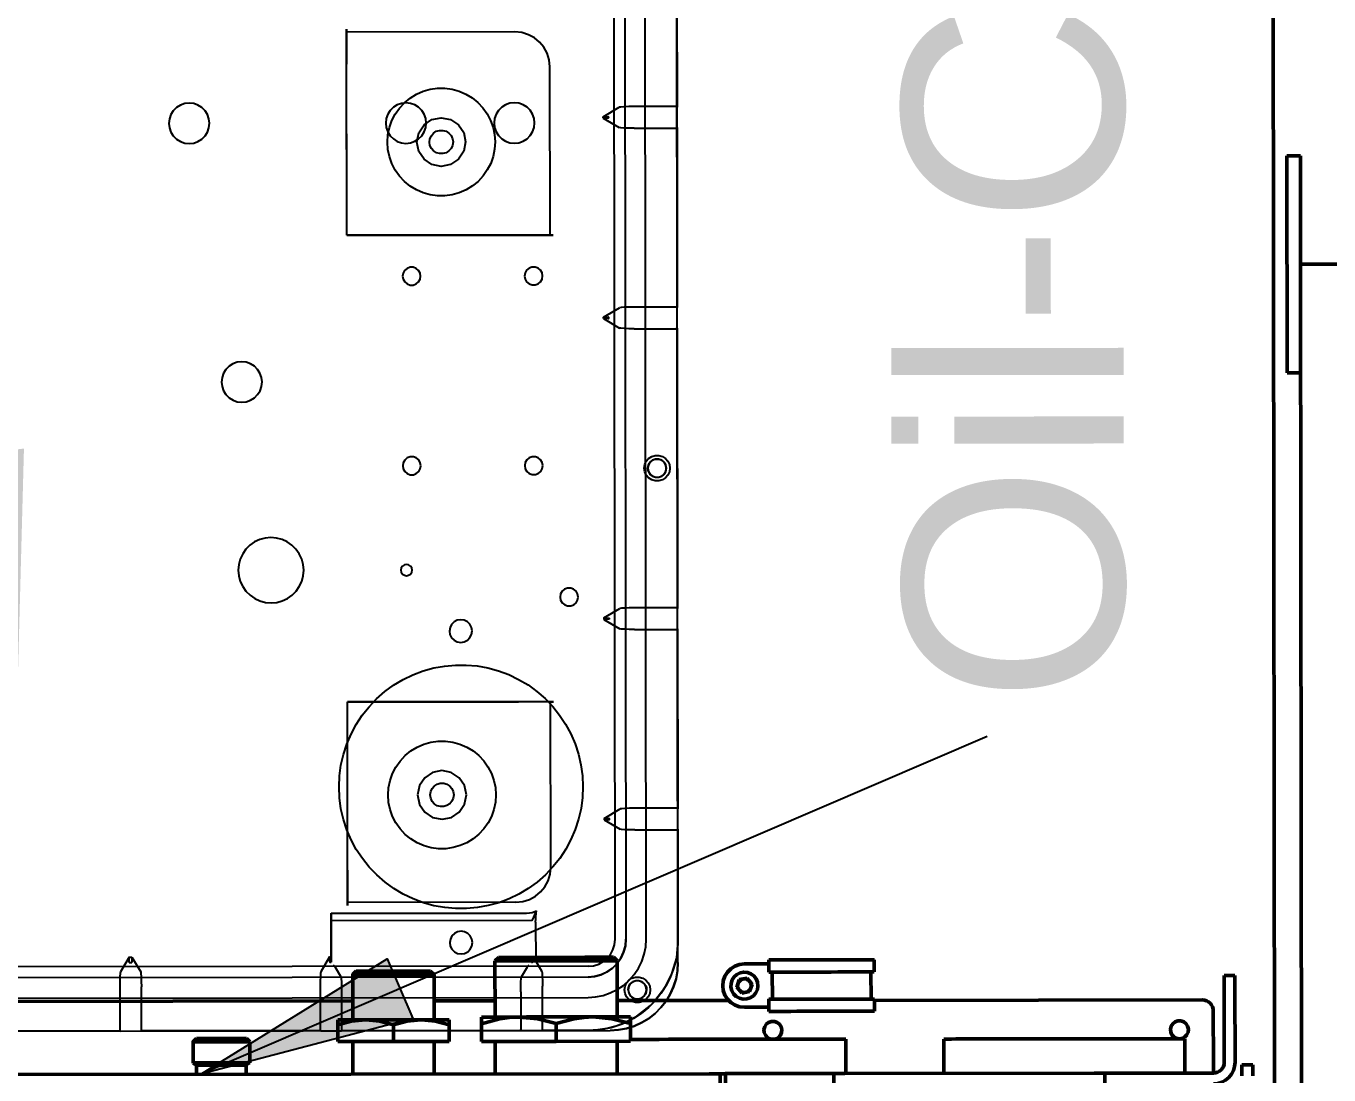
# Model space of a CAD drawing. Header units: feet. Extents: x -99009 to 3252343, y -11094690 to 9035152.
# Drawn here: x 2421566.5 to 2422047.3, y -1922761.7 to -1922374.6 of the extents above; entities that cross this region are included whole.
import ezdxf

# ---------------------------------------------------------------- set-up
doc = ezdxf.new("R2010")
doc.units = ezdxf.units.FT
doc.layers.add('1', color=1, linetype='Continuous')
doc.styles.add('Arial$001H0', font='arial.ttf')

# ---------------------------------------------------------------- blocks, each defined once
blk = doc.blocks.new('GG')
h = blk.add_hatch(color=7)
h.paths.add_polyline_path([(641.15, 321.987), (643.277, 318.547), (642.174, 318.074)])
h.paths.add_polyline_path([(648.658, 325.349), (652.555, 326.428), (652.701, 325.237)])
at = {"color": 7, "linetype": 'Continuous', "lineweight": 25}
for p, q in [((641.95, 337.682), (641.95, 314.433)), ((641.95, 337.682), (641.95, 314.433)), ((641.95, 337.282), (641.95, 314.832)), ((642.56, 337.272), (642.56, 314.842)), ((642.56, 337.272), (642.56, 314.842)), ((642.935, 314.842), (642.935, 337.272)), ((642.935, 314.842), (642.935, 337.272)), ((643.135, 314.84), (643.135, 337.274)), ((641.95, 323.47), (641.95, 328.644)), ((641.95, 323.47), (641.95, 323.095)), ((642.767, 323.482), (641.967, 323.482)), ((643.312, 323.308), (643.04, 323.469)), ((643.213, 323.294), (643.213, 323.27)), ((643.225, 323.307), (643.312, 323.308)), ((643.312, 323.308), (643.312, 323.257)), ((641.95, 319.77), (641.95, 323.095)), ((641.967, 323.082), (642.767, 323.082)), ((643.312, 323.257), (643.04, 323.095)), ((643.312, 323.257), (643.225, 323.258)), ((658.7, 322.556), (658.7, 322.556)), ((647.368, 307.475), (641.15, 321.987)), ((658.7, 321.808), (658.7, 321.808)), ((653.925, 321.591), (653.925, 321.591)), ((650.45, 321.285), (650.45, 321.285)), ((653.925, 320.844), (653.925, 320.844)), ((650.45, 320.079), (650.45, 320.079)), ((641.95, 319.77), (641.95, 319.394)), ((642.767, 319.782), (641.967, 319.782)), ((643.312, 319.608), (643.04, 319.769)), ((642.939, 319.395), (643.128, 319.508)), ((643.129, 319.508), (643.159, 319.539)), ((643.213, 319.594), (643.213, 319.582)), ((643.312, 319.582), (643.213, 319.582)), ((643.213, 319.582), (643.986, 319.582)), ((643.225, 319.607), (643.312, 319.608)), ((643.312, 319.608), (643.312, 319.582)), ((644.118, 319.582), (643.312, 319.582)), ((643.986, 319.582), (644.118, 319.582)), ((643.986, 319.582), (643.986, 315.882)), ((644.118, 319.582), (644.118, 315.973)), ((641.95, 316.07), (641.95, 319.395)), ((641.967, 319.382), (642.666, 319.382)), ((644.264, 319.276), (644.318, 319.276)), ((644.318, 319.276), (648.018, 319.276)), ((644.318, 316.173), (644.318, 319.276)), ((644.913, 319.276), (648.018, 319.276)), ((646.45, 319.432), (646.45, 319.432)), ((648.018, 319.276), (648.018, 319.276)), ((648.018, 319.276), (648.018, 316.119)), ((656.631, 319.276), (656.631, 319.276)), ((656.631, 319.276), (660.381, 319.276)), ((656.631, 315.526), (656.631, 319.276)), ((656.631, 319.276), (659.79, 319.276)), ((656.631, 319.276), (656.631, 316.118)), ((660.381, 319.276), (660.437, 319.276)), ((660.381, 316.173), (660.381, 319.276)), ((658.7, 318.556), (658.7, 318.556)), ((650.45, 318.286), (650.45, 318.286)), ((652.375, 318.249), (652.375, 318.249)), ((655.875, 318.249), (655.875, 318.249)), ((650.45, 318.079), (650.45, 318.079)), ((652.375, 317.916), (652.375, 317.916)), ((655.875, 317.916), (655.875, 317.916)), ((658.7, 317.809), (658.7, 317.809)), ((643.575, 317.392), (643.575, 317.392)), ((649.325, 317.392), (649.325, 317.392)), ((643.575, 316.973), (643.575, 316.973)), ((649.325, 316.973), (649.325, 316.973)), ((658.7, 316.556), (658.7, 316.556)), ((642.666, 316.082), (641.967, 316.082)), ((641.95, 316.07), (641.95, 315.694)), ((642.939, 316.069), (643.128, 315.957)), ((643.129, 315.957), (643.159, 315.926)), ((643.213, 315.882), (643.213, 315.87)), ((643.23, 315.858), (643.225, 315.861)), ((643.23, 315.858), (643.225, 315.858)), ((643.229, 315.807), (643.23, 315.858)), ((644.002, 315.861), (644.157, 315.789)), ((652.375, 315.999), (652.375, 315.999)), ((655.875, 315.999), (655.875, 315.999)), ((641.95, 314.832), (641.95, 315.695)), ((641.967, 315.682), (642.767, 315.682)), ((643.229, 315.807), (643.04, 315.696)), ((643.952, 315.807), (643.229, 315.807)), ((652.375, 315.666), (652.375, 315.666)), ((655.875, 315.666), (655.875, 315.666)), ((658.7, 315.809), (658.7, 315.809)), ((644.966, 315.526), (648.018, 315.526)), ((648.018, 315.526), (648.018, 315.472)), ((656.631, 315.471), (656.631, 315.526)), ((656.631, 315.526), (659.734, 315.526)), ((649.95, 315.348), (649.95, 315.348)), ((646.45, 314.932), (646.45, 314.932)), ((649.95, 315.016), (649.95, 315.016)), ((641.95, 314.832), (641.95, 314.832)), ((642.56, 314.842), (642.56, 314.842)), ((642.935, 314.842), (642.935, 314.842)), ((641.95, 314.432), (641.95, 314.432)), ((645.837, 314.542), (645.663, 314.248)), ((645.862, 314.542), (645.837, 314.542)), ((645.838, 314.454), (645.838, 314.542)), ((645.862, 314.542), (645.861, 314.455)), ((645.862, 314.542), (646.037, 314.248)), ((649.537, 314.542), (649.363, 314.248)), ((649.562, 314.542), (649.537, 314.542)), ((649.538, 314.454), (649.538, 314.542)), ((649.562, 314.542), (649.561, 314.455)), ((649.562, 314.542), (649.737, 314.248)), ((655.087, 314.542), (654.913, 314.248)), ((655.087, 314.542), (655.112, 314.542)), ((655.088, 314.454), (655.088, 314.542)), ((655.112, 314.542), (655.111, 314.455)), ((655.112, 314.542), (655.287, 314.248)), ((658.787, 314.542), (658.613, 314.248)), ((658.787, 314.542), (658.812, 314.542)), ((658.788, 314.454), (658.788, 314.542)), ((658.812, 314.542), (658.811, 314.455)), ((658.812, 314.542), (658.987, 314.248)), ((642.7, 314.17), (642.7, 314.17)), ((643.633, 314.342), (661.017, 314.342)), ((642.7, 314.102), (642.7, 314.102)), ((642.86, 313.988), (642.864, 313.975)), ((643.635, 314.142), (643.635, 314.142)), ((661.015, 314.142), (643.635, 314.142)), ((661.015, 314.142), (643.635, 314.142)), ((645.65, 313.975), (645.65, 313.199)), ((646.05, 313.199), (646.05, 313.975)), ((649.35, 313.975), (649.35, 313.199)), ((649.75, 313.199), (649.75, 313.975)), ((654.9, 313.975), (654.9, 313.199)), ((655.3, 313.199), (655.3, 313.975)), ((658.6, 313.975), (658.6, 313.199)), ((659, 313.199), (659, 313.975)), ((642.411, 313.688), (642.467, 313.632)), ((642.7, 313.762), (642.7, 313.762)), ((642.7, 313.695), (642.7, 313.695)), ((643.635, 313.767), (643.635, 313.767)), ((643.635, 313.767), (661.015, 313.767)), ((643.635, 313.767), (661.015, 313.767)), ((652.325, 313.795), (652.325, 313.795)), ((652.325, 313.727), (652.325, 313.727)), ((652.325, 313.387), (652.325, 313.387)), ((652.325, 313.32), (652.325, 313.32)), ((643.2, 313.182), (643.2, 313.182)), ((643.2, 313.182), (662.7, 313.182)), ((643.2, 313.182), (662.7, 313.182)), ((643.6, 313.182), (643.6, 313.182)), ((643.6, 313.182), (661.05, 313.182)), ((645.662, 313.182), (643.6, 313.182)), ((645.662, 313.182), (646.038, 313.182)), ((649.362, 313.182), (646.038, 313.182)), ((649.362, 313.182), (649.738, 313.182)), ((654.912, 313.182), (649.738, 313.182)), ((654.912, 313.182), (655.288, 313.182)), ((658.612, 313.182), (655.288, 313.182)), ((658.612, 313.182), (658.988, 313.182)), ((647.368, 307.475), (647.368, 307.475))]:
    blk.add_line(p, q, dxfattribs=at)
at = {"color": 7, "linetype": 'Continuous', "lineweight": 50}
for p, q in [((641.15, 312.607), (641.15, 332.982)), ((642.5, 319.182), (642.5, 326.083)), ((641.358, 322.131), (641.32, 322.065)), ((641.75, 322.131), (641.358, 322.131)), ((641.812, 322.069), (641.75, 322.131)), ((641.32, 322.065), (641.15, 322.065)), ((641.15, 321.15), (641.32, 321.15)), ((641.32, 321.15), (641.358, 321.083)), ((641.75, 321.083), (641.812, 321.145)), ((641.358, 321.083), (641.75, 321.083)), ((641.75, 319.457), (642.058, 319.457)), ((641.75, 318.432), (641.75, 319.457)), ((641.75, 319.182), (641.15, 319.182)), ((642.987, 319.182), (642.15, 319.182)), ((643.05, 319.12), (642.987, 319.182)), ((642.058, 318.432), (641.75, 318.432)), ((641.75, 317.407), (641.75, 318.432)), ((641.15, 317.682), (641.75, 317.682)), ((642.15, 317.682), (642.987, 317.682)), ((642.5, 316.558), (642.5, 317.682)), ((642.987, 317.682), (643.05, 317.745)), ((641.75, 317.407), (642.058, 317.407)), ((641.75, 316.807), (642.077, 316.807)), ((641.75, 315.433), (641.75, 316.807)), ((641.75, 316.558), (641.15, 316.558)), ((643.237, 316.558), (642.2, 316.558)), ((643.3, 316.495), (643.237, 316.558)), ((641.75, 314.057), (641.75, 315.433)), ((642.077, 315.433), (641.75, 315.433)), ((641.15, 314.307), (641.75, 314.307)), ((642.2, 314.307), (643.237, 314.307)), ((642.5, 312.248), (642.5, 314.307)), ((643.237, 314.307), (643.3, 314.37)), ((641.75, 314.057), (642.077, 314.057)), ((641.15, 312.407), (640.95, 312.407)), ((641.15, 310.307), (641.15, 312.307)), ((642.638, 312.007), (642.749, 312.1)), ((642.638, 312.007), (642.664, 311.864)), ((642.749, 312.1), (642.885, 312.051)), ((642.911, 311.908), (642.885, 312.051)), ((642.374, 311.505), (642.374, 311.957)), ((642.8, 311.815), (642.664, 311.864)), ((642.8, 311.815), (642.911, 311.908)), ((643.174, 311.957), (643.174, 311.505)), ((642.524, 311.505), (642.299, 311.505)), ((642.524, 311.442), (643.024, 311.442)), ((643.249, 311.505), (643.024, 311.505)), ((641.15, 305.507), (641.15, 310.107)), ((641.15, 310.085), (641.785, 310.085)), ((642.524, 309.622), (643.024, 309.622)), ((642.299, 309.56), (642.524, 309.56)), ((642.5, 303.507), (642.5, 309.56)), ((643.024, 309.56), (643.249, 309.56)), ((641.785, 308.28), (641.15, 308.28)), ((640.95, 305.307), (641.15, 305.307)), ((641.15, 303.307), (641.15, 305.107)), ((641.15, 303.835), (641.785, 303.835)), ((641.35, 303.307), (642.3, 303.307)), ((642.75, 303.108), (641.35, 303.108)), ((642.95, 303.108), (642.95, 302.907)), ((642.75, 302.907), (641.35, 302.907)), ((641.3, 302.782), (641.3, 302.582)), ((681.95, 302.182), (640.95, 302.182)), ((658.075, 301.932), (654.075, 301.932)), ((654.075, 301.932), (654.075, 301.682)), ((658.075, 301.932), (658.075, 301.682)), ((656.075, 301.682), (630.675, 301.682)), ((656.075, 274.432), (656.075, 301.682)), ((658.075, 301.682), (656.075, 301.682))]:
    blk.add_line(p, q, dxfattribs=at)
at = {"color": 7, "linetype": 'Continuous', "lineweight": 25}
for points in [[(641.95, 323.47), (641.95, 323.473), (641.952, 323.476), (641.955, 323.479), (641.96, 323.481), (641.967, 323.482)], [(643.04, 323.469), (643.009, 323.475), (642.954, 323.479), (642.866, 323.481), (642.767, 323.482)], [(643.225, 323.307), (643.221, 323.306), (643.217, 323.304), (643.215, 323.302), (643.214, 323.3), (643.213, 323.297), (643.213, 323.294)], [(641.95, 323.094), (641.95, 323.092), (641.952, 323.089), (641.955, 323.086), (641.96, 323.083), (641.967, 323.082)], [(643.04, 323.095), (643.013, 323.09), (642.954, 323.086), (642.868, 323.083), (642.767, 323.082)], [(643.213, 323.27), (643.213, 323.268), (643.214, 323.265), (643.215, 323.263), (643.217, 323.26), (643.221, 323.258), (643.225, 323.258)], [(658.7, 322.556), (658.617, 322.547), (658.538, 322.519), (658.467, 322.475), (658.408, 322.415), (658.363, 322.344), (658.335, 322.265), (658.326, 322.182), (658.335, 322.099), (658.363, 322.02), (658.408, 321.949), (658.467, 321.89), (658.538, 321.846), (658.617, 321.818), (658.7, 321.809)], [(658.7, 322.556), (658.617, 322.547), (658.538, 322.519), (658.467, 322.475), (658.408, 322.415), (658.363, 322.344), (658.335, 322.265), (658.326, 322.182), (658.335, 322.099), (658.363, 322.02), (658.408, 321.949), (658.467, 321.89), (658.538, 321.846), (658.617, 321.818), (658.7, 321.809)], [(658.7, 321.809), (658.783, 321.818), (658.862, 321.846), (658.933, 321.89), (658.992, 321.949), (659.036, 322.02), (659.064, 322.099), (659.073, 322.182), (659.064, 322.265), (659.036, 322.344), (658.992, 322.415), (658.933, 322.475), (658.862, 322.519), (658.783, 322.547), (658.7, 322.556)], [(658.7, 321.809), (658.783, 321.818), (658.862, 321.846), (658.933, 321.89), (658.992, 321.949), (659.036, 322.02), (659.064, 322.099), (659.073, 322.182), (659.064, 322.265), (659.036, 322.344), (658.992, 322.415), (658.933, 322.475), (658.862, 322.519), (658.783, 322.547), (658.7, 322.556)], [(653.925, 321.591), (653.842, 321.582), (653.762, 321.554), (653.692, 321.51), (653.633, 321.45), (653.588, 321.379), (653.56, 321.3), (653.551, 321.217), (653.56, 321.134), (653.588, 321.055), (653.633, 320.984), (653.692, 320.925), (653.762, 320.881), (653.842, 320.853), (653.925, 320.844)], [(653.925, 321.591), (653.842, 321.582), (653.762, 321.554), (653.692, 321.51), (653.633, 321.45), (653.588, 321.379), (653.56, 321.3), (653.551, 321.217), (653.56, 321.134), (653.588, 321.055), (653.633, 320.984), (653.692, 320.925), (653.762, 320.881), (653.842, 320.853), (653.925, 320.844)], [(653.925, 320.844), (654.008, 320.853), (654.087, 320.881), (654.158, 320.925), (654.217, 320.984), (654.262, 321.055), (654.289, 321.134), (654.299, 321.217), (654.289, 321.3), (654.262, 321.379), (654.217, 321.45), (654.158, 321.51), (654.087, 321.554), (654.008, 321.582), (653.925, 321.591)], [(653.925, 320.844), (654.008, 320.853), (654.087, 320.881), (654.158, 320.925), (654.217, 320.984), (654.262, 321.055), (654.289, 321.134), (654.299, 321.217), (654.289, 321.3), (654.262, 321.379), (654.217, 321.45), (654.158, 321.51), (654.087, 321.554), (654.008, 321.582), (653.925, 321.591)], [(650.45, 321.285), (650.345, 321.276), (650.243, 321.249), (650.148, 321.204), (650.062, 321.144), (649.988, 321.07), (649.928, 320.984), (649.883, 320.888), (649.856, 320.787), (649.847, 320.682), (649.856, 320.578), (649.883, 320.476), (649.928, 320.381), (649.988, 320.295), (650.062, 320.221), (650.148, 320.16), (650.243, 320.116), (650.345, 320.089), (650.45, 320.079)], [(650.45, 321.285), (650.345, 321.276), (650.243, 321.249), (650.148, 321.204), (650.062, 321.144), (649.988, 321.07), (649.928, 320.984), (649.883, 320.888), (649.856, 320.787), (649.847, 320.682), (649.856, 320.578), (649.883, 320.476), (649.928, 320.381), (649.988, 320.295), (650.062, 320.221), (650.148, 320.16), (650.243, 320.116), (650.345, 320.089), (650.45, 320.079)], [(650.45, 320.079), (650.555, 320.089), (650.656, 320.116), (650.751, 320.16), (650.838, 320.221), (650.912, 320.295), (650.972, 320.381), (651.016, 320.476), (651.044, 320.578), (651.053, 320.682), (651.044, 320.787), (651.016, 320.889), (650.972, 320.984), (650.912, 321.07), (650.838, 321.144), (650.751, 321.204), (650.656, 321.249), (650.555, 321.276), (650.45, 321.285)], [(650.45, 320.079), (650.555, 320.089), (650.656, 320.116), (650.751, 320.16), (650.838, 320.221), (650.912, 320.295), (650.972, 320.381), (651.016, 320.476), (651.044, 320.578), (651.053, 320.682), (651.044, 320.787), (651.016, 320.889), (650.972, 320.984), (650.912, 321.07), (650.838, 321.144), (650.751, 321.204), (650.656, 321.249), (650.555, 321.276), (650.45, 321.285)], [(641.95, 319.77), (641.95, 319.773), (641.952, 319.776), (641.955, 319.779), (641.96, 319.781), (641.967, 319.782)], [(643.04, 319.769), (643.009, 319.775), (642.954, 319.779), (642.866, 319.781), (642.767, 319.782)], [(643.225, 319.607), (643.221, 319.606), (643.217, 319.604), (643.215, 319.602), (643.214, 319.6), (643.213, 319.597), (643.213, 319.594)], [(641.95, 319.394), (641.95, 319.392), (641.952, 319.389), (641.955, 319.386), (641.96, 319.383), (641.967, 319.382)], [(642.666, 319.382), (642.765, 319.383), (642.852, 319.386), (642.908, 319.39), (642.939, 319.395)], [(646.45, 314.932), (646.248, 314.942), (646.048, 314.968), (645.851, 315.013), (645.659, 315.076), (645.474, 315.155), (645.296, 315.251), (645.127, 315.362), (644.97, 315.488), (644.824, 315.627), (644.691, 315.779), (644.572, 315.943), (644.468, 316.116), (644.381, 316.298), (644.31, 316.487), (644.256, 316.682), (644.22, 316.88), (644.202, 317.081), (644.202, 317.283), (644.22, 317.484), (644.256, 317.683), (644.31, 317.878), (644.381, 318.067), (644.468, 318.248), (644.572, 318.422), (644.691, 318.585), (644.824, 318.737), (644.97, 318.877), (645.127, 319.003), (645.296, 319.114), (645.474, 319.209), (645.659, 319.289), (645.851, 319.351), (646.048, 319.396), (646.248, 319.423), (646.45, 319.432)], [(646.45, 314.932), (646.248, 314.942), (646.048, 314.968), (645.851, 315.013), (645.659, 315.076), (645.474, 315.155), (645.296, 315.251), (645.127, 315.362), (644.97, 315.488), (644.824, 315.627), (644.691, 315.779), (644.572, 315.943), (644.468, 316.116), (644.381, 316.298), (644.31, 316.487), (644.256, 316.682), (644.22, 316.88), (644.202, 317.081), (644.202, 317.283), (644.22, 317.484), (644.256, 317.683), (644.31, 317.878), (644.381, 318.067), (644.468, 318.248), (644.572, 318.422), (644.691, 318.585), (644.824, 318.737), (644.97, 318.877), (645.127, 319.003), (645.296, 319.114), (645.474, 319.209), (645.659, 319.289), (645.851, 319.351), (646.048, 319.396), (646.248, 319.423), (646.45, 319.432)], [(644.913, 319.276), (644.806, 319.276), (644.702, 319.276), (644.604, 319.276), (644.514, 319.276), (644.435, 319.276), (644.369, 319.276), (644.317, 319.276), (644.282, 319.276), (644.264, 319.276)], [(646.45, 319.432), (646.652, 319.423), (646.852, 319.396), (647.048, 319.351), (647.24, 319.289), (647.426, 319.209), (647.604, 319.114), (647.772, 319.003), (647.93, 318.877), (648.076, 318.737), (648.209, 318.585), (648.328, 318.422), (648.431, 318.248), (648.519, 318.067), (648.59, 317.878), (648.643, 317.683), (648.679, 317.484), (648.697, 317.283), (648.697, 317.081), (648.679, 316.88), (648.643, 316.682), (648.59, 316.487), (648.519, 316.298), (648.431, 316.116), (648.328, 315.943), (648.209, 315.779), (648.076, 315.627), (647.93, 315.488), (647.772, 315.362), (647.604, 315.251), (647.426, 315.155), (647.24, 315.076), (647.048, 315.013), (646.852, 314.969), (646.652, 314.941), (646.45, 314.932)], [(646.45, 319.432), (646.652, 319.423), (646.852, 319.396), (647.048, 319.351), (647.24, 319.289), (647.426, 319.209), (647.604, 319.114), (647.772, 319.003), (647.93, 318.877), (648.076, 318.737), (648.209, 318.585), (648.328, 318.422), (648.431, 318.248), (648.519, 318.067), (648.59, 317.878), (648.643, 317.683), (648.679, 317.484), (648.697, 317.283), (648.697, 317.081), (648.679, 316.88), (648.643, 316.682), (648.59, 316.487), (648.519, 316.298), (648.431, 316.116), (648.328, 315.943), (648.209, 315.779), (648.076, 315.627), (647.93, 315.488), (647.772, 315.362), (647.604, 315.251), (647.426, 315.155), (647.24, 315.076), (647.048, 315.013), (646.852, 314.969), (646.652, 314.941), (646.45, 314.932)], [(648.018, 315.526), (648.018, 316.102), (648.018, 319.276)], [(660.437, 319.276), (660.419, 319.276), (660.384, 319.276), (660.333, 319.276), (660.267, 319.276), (660.188, 319.276), (660.098, 319.276), (660.001, 319.276), (659.897, 319.276), (659.79, 319.276)], [(646.3, 316.539), (646.164, 316.548), (646.032, 316.575), (645.904, 316.621), (645.783, 316.683), (645.673, 316.762), (645.573, 316.854), (645.488, 316.959), (645.417, 317.075), (645.364, 317.2), (645.327, 317.33), (645.308, 317.465), (645.308, 317.6), (645.327, 317.735), (645.364, 317.865), (645.417, 317.99), (645.488, 318.105), (645.573, 318.211), (645.673, 318.303), (645.783, 318.382), (645.904, 318.444), (646.032, 318.489), (646.164, 318.517), (646.3, 318.526)], [(646.3, 318.526), (646.435, 318.517), (646.568, 318.489), (646.696, 318.444), (646.816, 318.381), (646.927, 318.303), (647.026, 318.211), (647.112, 318.105), (647.182, 317.99), (647.236, 317.865), (647.273, 317.734), (647.291, 317.6), (647.291, 317.465), (647.273, 317.33), (647.236, 317.2), (647.182, 317.075), (647.112, 316.959), (647.026, 316.854), (646.927, 316.762), (646.816, 316.683), (646.696, 316.621), (646.568, 316.576), (646.435, 316.548), (646.3, 316.539)], [(658.35, 316.539), (658.214, 316.548), (658.082, 316.575), (657.954, 316.621), (657.833, 316.683), (657.723, 316.762), (657.623, 316.854), (657.538, 316.959), (657.468, 317.075), (657.414, 317.2), (657.377, 317.33), (657.359, 317.465), (657.359, 317.6), (657.377, 317.735), (657.414, 317.865), (657.468, 317.99), (657.538, 318.105), (657.623, 318.211), (657.723, 318.303), (657.833, 318.382), (657.954, 318.444), (658.082, 318.489), (658.214, 318.517), (658.35, 318.526)], [(658.7, 318.556), (658.617, 318.547), (658.538, 318.519), (658.467, 318.475), (658.408, 318.415), (658.363, 318.344), (658.335, 318.265), (658.326, 318.183), (658.335, 318.099), (658.363, 318.02), (658.408, 317.949), (658.467, 317.89), (658.538, 317.846), (658.617, 317.818), (658.7, 317.809)], [(658.7, 318.556), (658.617, 318.547), (658.538, 318.519), (658.467, 318.475), (658.408, 318.415), (658.363, 318.344), (658.335, 318.265), (658.326, 318.183), (658.335, 318.099), (658.363, 318.02), (658.408, 317.949), (658.467, 317.89), (658.538, 317.846), (658.617, 317.818), (658.7, 317.809)], [(658.35, 318.526), (658.485, 318.517), (658.618, 318.489), (658.746, 318.444), (658.866, 318.381), (658.977, 318.303), (659.076, 318.211), (659.162, 318.105), (659.232, 317.99), (659.286, 317.865), (659.323, 317.734), (659.341, 317.6), (659.341, 317.465), (659.323, 317.33), (659.286, 317.2), (659.232, 317.075), (659.162, 316.959), (659.076, 316.854), (658.977, 316.762), (658.866, 316.683), (658.746, 316.621), (658.618, 316.576), (658.485, 316.548), (658.35, 316.539)], [(658.7, 317.809), (658.783, 317.818), (658.862, 317.846), (658.933, 317.89), (658.992, 317.949), (659.036, 318.02), (659.064, 318.099), (659.073, 318.182), (659.064, 318.265), (659.036, 318.344), (658.992, 318.415), (658.933, 318.475), (658.862, 318.519), (658.783, 318.547), (658.7, 318.556)], [(658.7, 317.809), (658.783, 317.818), (658.862, 317.846), (658.933, 317.89), (658.992, 317.949), (659.036, 318.02), (659.064, 318.099), (659.073, 318.182), (659.064, 318.265), (659.036, 318.344), (658.992, 318.415), (658.933, 318.475), (658.862, 318.519), (658.783, 318.547), (658.7, 318.556)], [(650.45, 318.286), (650.41, 318.278), (650.377, 318.255), (650.354, 318.222), (650.346, 318.182), (650.354, 318.143), (650.377, 318.109), (650.41, 318.087), (650.45, 318.079)], [(650.45, 318.286), (650.41, 318.278), (650.377, 318.255), (650.354, 318.222), (650.346, 318.182), (650.354, 318.143), (650.377, 318.109), (650.41, 318.087), (650.45, 318.079)], [(650.45, 318.079), (650.489, 318.087), (650.523, 318.109), (650.545, 318.143), (650.553, 318.182), (650.545, 318.222), (650.523, 318.255), (650.489, 318.278), (650.45, 318.286)], [(650.45, 318.079), (650.489, 318.087), (650.523, 318.109), (650.545, 318.143), (650.553, 318.182), (650.545, 318.222), (650.523, 318.255), (650.489, 318.278), (650.45, 318.286)], [(652.375, 318.249), (652.318, 318.239), (652.268, 318.21), (652.231, 318.165), (652.211, 318.111), (652.211, 318.053), (652.231, 317.999), (652.268, 317.955), (652.318, 317.926), (652.375, 317.916)], [(652.375, 318.249), (652.318, 318.239), (652.268, 318.21), (652.231, 318.165), (652.211, 318.111), (652.211, 318.053), (652.231, 317.999), (652.268, 317.955), (652.318, 317.926), (652.375, 317.916)], [(652.375, 317.916), (652.432, 317.926), (652.482, 317.955), (652.519, 317.999), (652.539, 318.053), (652.539, 318.111), (652.519, 318.166), (652.482, 318.21), (652.432, 318.239), (652.375, 318.248)], [(652.375, 317.916), (652.432, 317.926), (652.482, 317.955), (652.519, 317.999), (652.539, 318.053), (652.539, 318.111), (652.519, 318.166), (652.482, 318.21), (652.432, 318.239), (652.375, 318.248)], [(655.875, 318.249), (655.818, 318.239), (655.768, 318.21), (655.731, 318.165), (655.711, 318.111), (655.711, 318.053), (655.731, 317.999), (655.768, 317.955), (655.818, 317.926), (655.875, 317.916)], [(655.875, 318.249), (655.818, 318.239), (655.768, 318.21), (655.731, 318.165), (655.711, 318.111), (655.711, 318.053), (655.731, 317.999), (655.768, 317.955), (655.818, 317.926), (655.875, 317.916)], [(655.875, 317.916), (655.932, 317.926), (655.982, 317.955), (656.019, 317.999), (656.038, 318.053), (656.038, 318.111), (656.019, 318.166), (655.982, 318.21), (655.932, 318.239), (655.875, 318.248)], [(655.875, 317.916), (655.932, 317.926), (655.982, 317.955), (656.019, 317.999), (656.038, 318.053), (656.038, 318.111), (656.019, 318.166), (655.982, 318.21), (655.932, 318.239), (655.875, 318.248)], [(646.3, 317.983), (646.127, 317.948), (645.982, 317.851), (645.884, 317.705), (645.85, 317.532), (645.884, 317.36), (645.982, 317.214), (646.128, 317.117), (646.3, 317.082)], [(646.3, 317.082), (646.472, 317.117), (646.618, 317.214), (646.716, 317.36), (646.75, 317.532), (646.716, 317.705), (646.618, 317.851), (646.472, 317.948), (646.3, 317.983)], [(658.35, 317.083), (658.178, 317.117), (658.032, 317.214), (657.934, 317.36), (657.9, 317.533), (657.934, 317.705), (658.032, 317.85), (658.178, 317.948), (658.35, 317.982)], [(658.35, 317.982), (658.522, 317.948), (658.668, 317.85), (658.765, 317.704), (658.799, 317.532), (658.765, 317.36), (658.668, 317.214), (658.522, 317.117), (658.35, 317.083)], [(646.3, 317.315), (646.238, 317.324), (646.182, 317.349), (646.135, 317.39), (646.102, 317.442), (646.085, 317.501), (646.085, 317.563), (646.102, 317.623), (646.135, 317.675), (646.182, 317.715), (646.238, 317.741), (646.3, 317.75)], [(646.3, 317.75), (646.361, 317.741), (646.417, 317.715), (646.464, 317.675), (646.498, 317.623), (646.515, 317.563), (646.515, 317.501), (646.498, 317.442), (646.464, 317.39), (646.417, 317.349), (646.361, 317.324), (646.3, 317.315)], [(658.35, 317.315), (658.288, 317.324), (658.232, 317.349), (658.185, 317.39), (658.152, 317.442), (658.135, 317.501), (658.135, 317.563), (658.152, 317.623), (658.185, 317.675), (658.232, 317.715), (658.288, 317.741), (658.35, 317.75)], [(658.35, 317.75), (658.411, 317.741), (658.467, 317.715), (658.514, 317.675), (658.548, 317.623), (658.565, 317.563), (658.565, 317.501), (658.548, 317.442), (658.514, 317.39), (658.467, 317.349), (658.411, 317.324), (658.35, 317.315)], [(643.575, 317.392), (643.51, 317.382), (643.452, 317.352), (643.405, 317.305), (643.376, 317.247), (643.365, 317.182), (643.376, 317.118), (643.405, 317.059), (643.452, 317.013), (643.51, 316.983), (643.575, 316.973)], [(643.575, 317.392), (643.51, 317.382), (643.452, 317.352), (643.405, 317.305), (643.376, 317.247), (643.365, 317.182), (643.376, 317.118), (643.405, 317.059), (643.452, 317.013), (643.51, 316.983), (643.575, 316.973)], [(643.575, 316.973), (643.64, 316.983), (643.698, 317.013), (643.744, 317.059), (643.774, 317.118), (643.784, 317.182), (643.774, 317.247), (643.744, 317.305), (643.698, 317.352), (643.64, 317.381), (643.575, 317.392)], [(643.575, 316.973), (643.64, 316.983), (643.698, 317.013), (643.744, 317.059), (643.774, 317.118), (643.784, 317.182), (643.774, 317.247), (643.744, 317.305), (643.698, 317.352), (643.64, 317.381), (643.575, 317.392)], [(649.325, 317.392), (649.26, 317.382), (649.202, 317.352), (649.155, 317.305), (649.125, 317.247), (649.115, 317.182), (649.125, 317.118), (649.155, 317.059), (649.202, 317.013), (649.26, 316.983), (649.325, 316.973)], [(649.325, 317.392), (649.26, 317.382), (649.202, 317.352), (649.155, 317.305), (649.125, 317.247), (649.115, 317.182), (649.125, 317.118), (649.155, 317.059), (649.202, 317.013), (649.26, 316.983), (649.325, 316.973)], [(649.325, 316.973), (649.389, 316.983), (649.448, 317.013), (649.494, 317.059), (649.524, 317.118), (649.534, 317.182), (649.524, 317.247), (649.494, 317.305), (649.448, 317.352), (649.389, 317.381), (649.325, 317.392)], [(649.325, 316.973), (649.389, 316.983), (649.448, 317.013), (649.494, 317.059), (649.524, 317.118), (649.534, 317.182), (649.524, 317.247), (649.494, 317.305), (649.448, 317.352), (649.389, 317.381), (649.325, 317.392)], [(658.7, 316.556), (658.617, 316.547), (658.538, 316.519), (658.467, 316.475), (658.408, 316.415), (658.363, 316.344), (658.335, 316.265), (658.326, 316.182), (658.335, 316.099), (658.363, 316.02), (658.408, 315.949), (658.467, 315.89), (658.538, 315.846), (658.617, 315.818), (658.7, 315.809)], [(658.7, 316.556), (658.617, 316.547), (658.538, 316.519), (658.467, 316.475), (658.408, 316.415), (658.363, 316.344), (658.335, 316.265), (658.326, 316.182), (658.335, 316.099), (658.363, 316.02), (658.408, 315.949), (658.467, 315.89), (658.538, 315.846), (658.617, 315.818), (658.7, 315.809)], [(658.7, 315.809), (658.783, 315.818), (658.862, 315.846), (658.933, 315.89), (658.992, 315.949), (659.036, 316.02), (659.064, 316.099), (659.073, 316.182), (659.064, 316.265), (659.036, 316.344), (658.992, 316.415), (658.933, 316.475), (658.862, 316.519), (658.783, 316.547), (658.7, 316.556)], [(658.7, 315.809), (658.783, 315.818), (658.862, 315.846), (658.933, 315.89), (658.992, 315.949), (659.036, 316.02), (659.064, 316.099), (659.073, 316.182), (659.064, 316.265), (659.036, 316.344), (658.992, 316.415), (658.933, 316.475), (658.862, 316.519), (658.783, 316.547), (658.7, 316.556)], [(641.95, 316.07), (641.95, 316.073), (641.952, 316.076), (641.955, 316.079), (641.96, 316.081), (641.967, 316.082)], [(642.666, 316.082), (642.767, 316.081), (642.852, 316.079), (642.912, 316.075), (642.939, 316.069)], [(644.318, 316.173), (644.332, 316.042), (644.37, 315.919), (644.43, 315.809), (644.508, 315.715), (644.602, 315.638), (644.711, 315.578), (644.834, 315.54), (644.966, 315.526)], [(648.018, 315.471), (648.018, 315.493), (648.018, 315.536), (648.018, 315.599), (648.018, 315.68), (648.018, 315.776), (648.018, 315.884), (648.018, 315.999), (648.018, 316.119)], [(656.631, 316.118), (656.631, 315.998), (656.631, 315.883), (656.631, 315.775), (656.631, 315.679), (656.631, 315.598), (656.631, 315.535), (656.631, 315.492), (656.631, 315.47)], [(659.734, 315.526), (659.865, 315.539), (659.988, 315.578), (660.098, 315.638), (660.192, 315.715), (660.269, 315.809), (660.329, 315.919), (660.368, 316.042), (660.381, 316.173)], [(643.225, 315.861), (643.222, 315.863), (643.22, 315.865), (643.218, 315.867), (643.216, 315.87), (643.214, 315.873), (643.214, 315.876), (643.213, 315.879), (643.213, 315.882)], [(643.213, 315.87), (643.213, 315.868), (643.214, 315.865), (643.215, 315.863), (643.217, 315.86), (643.221, 315.858), (643.225, 315.858)], [(643.986, 315.882), (643.986, 315.881), (643.986, 315.878), (643.988, 315.875), (643.992, 315.868), (644.002, 315.861)], [(644.118, 315.973), (644.121, 315.918), (644.13, 315.87), (644.157, 315.79)], [(652.375, 315.998), (652.318, 315.989), (652.268, 315.96), (652.231, 315.915), (652.211, 315.861), (652.211, 315.803), (652.231, 315.749), (652.268, 315.705), (652.318, 315.676), (652.375, 315.666)], [(652.375, 315.998), (652.318, 315.989), (652.268, 315.96), (652.231, 315.915), (652.211, 315.861), (652.211, 315.803), (652.231, 315.749), (652.268, 315.705), (652.318, 315.676), (652.375, 315.666)], [(652.375, 315.666), (652.432, 315.676), (652.482, 315.705), (652.519, 315.749), (652.539, 315.803), (652.539, 315.861), (652.519, 315.916), (652.482, 315.96), (652.432, 315.989), (652.375, 315.999)], [(652.375, 315.666), (652.432, 315.676), (652.482, 315.705), (652.519, 315.749), (652.539, 315.803), (652.539, 315.861), (652.519, 315.916), (652.482, 315.96), (652.432, 315.989), (652.375, 315.999)], [(655.875, 315.998), (655.818, 315.989), (655.768, 315.96), (655.731, 315.915), (655.711, 315.861), (655.711, 315.803), (655.731, 315.749), (655.768, 315.705), (655.818, 315.676), (655.875, 315.666)], [(655.875, 315.998), (655.818, 315.989), (655.768, 315.96), (655.731, 315.915), (655.711, 315.861), (655.711, 315.803), (655.731, 315.749), (655.768, 315.705), (655.818, 315.676), (655.875, 315.666)], [(655.875, 315.666), (655.932, 315.676), (655.982, 315.705), (656.019, 315.749), (656.038, 315.803), (656.038, 315.861), (656.019, 315.916), (655.982, 315.96), (655.932, 315.989), (655.875, 315.999)], [(655.875, 315.666), (655.932, 315.676), (655.982, 315.705), (656.019, 315.749), (656.038, 315.803), (656.038, 315.861), (656.019, 315.916), (655.982, 315.96), (655.932, 315.989), (655.875, 315.999)], [(641.95, 315.694), (641.95, 315.692), (641.952, 315.689), (641.955, 315.686), (641.96, 315.683), (641.967, 315.682)], [(643.04, 315.695), (643.013, 315.69), (642.954, 315.686), (642.868, 315.683), (642.767, 315.682)], [(643.952, 315.807), (644.004, 315.806), (644.056, 315.802), (644.107, 315.797), (644.157, 315.789)], [(649.95, 315.349), (649.893, 315.339), (649.843, 315.31), (649.806, 315.265), (649.786, 315.211), (649.786, 315.153), (649.806, 315.099), (649.843, 315.055), (649.893, 315.026), (649.95, 315.016)], [(649.95, 315.349), (649.893, 315.339), (649.843, 315.31), (649.806, 315.265), (649.786, 315.211), (649.786, 315.153), (649.806, 315.099), (649.843, 315.055), (649.893, 315.026), (649.95, 315.016)], [(649.95, 315.016), (650.007, 315.026), (650.057, 315.055), (650.094, 315.099), (650.113, 315.153), (650.113, 315.211), (650.094, 315.266), (650.057, 315.31), (650.007, 315.339), (649.95, 315.348)], [(649.95, 315.016), (650.007, 315.026), (650.057, 315.055), (650.094, 315.099), (650.113, 315.153), (650.113, 315.211), (650.094, 315.266), (650.057, 315.31), (650.007, 315.339), (649.95, 315.348)], [(643.6, 313.182), (643.427, 313.191), (643.257, 313.218), (643.09, 313.263), (642.929, 313.325), (642.775, 313.404), (642.63, 313.497), (642.496, 313.606), (642.374, 313.728), (642.265, 313.862), (642.171, 314.007), (642.092, 314.161), (642.031, 314.323), (641.986, 314.489), (641.959, 314.66), (641.95, 314.832)], [(641.95, 314.832), (641.963, 314.624), (642.003, 314.417), (642.069, 314.215), (642.211, 313.941), (642.411, 313.688)], [(642.56, 314.842), (642.569, 314.702), (642.596, 314.564), (642.642, 314.431), (642.704, 314.305), (642.782, 314.188), (642.875, 314.082), (642.98, 313.989), (643.097, 313.911), (643.223, 313.849), (643.357, 313.804), (643.495, 313.777), (643.635, 313.767)], [(642.56, 314.842), (642.569, 314.702), (642.596, 314.564), (642.642, 314.431), (642.704, 314.305), (642.782, 314.188), (642.875, 314.082), (642.98, 313.989), (643.097, 313.911), (643.223, 313.849), (643.357, 313.804), (643.495, 313.777), (643.635, 313.767)], [(642.935, 314.842), (642.945, 314.721), (642.977, 314.603), (643.029, 314.492), (643.098, 314.393), (643.185, 314.306), (643.285, 314.236), (643.396, 314.184), (643.513, 314.153), (643.635, 314.142)], [(643.635, 314.142), (643.513, 314.153), (643.395, 314.185), (643.285, 314.236), (643.185, 314.306), (643.099, 314.392), (643.028, 314.492), (642.977, 314.603), (642.945, 314.721), (642.935, 314.842)], [(643.135, 314.84), (643.145, 314.739), (643.175, 314.645), (643.221, 314.56), (643.28, 314.488), (643.352, 314.428), (643.437, 314.382), (643.532, 314.353), (643.633, 314.342)], [(641.95, 314.432), (641.959, 314.282), (641.986, 314.133), (642.031, 313.989), (642.093, 313.851), (642.171, 313.722), (642.264, 313.603), (642.371, 313.497), (642.49, 313.404), (642.619, 313.326), (642.757, 313.264), (642.901, 313.219), (643.049, 313.191), (643.2, 313.182)], [(643.2, 313.182), (643.049, 313.191), (642.901, 313.219), (642.756, 313.263), (642.619, 313.326), (642.49, 313.404), (642.371, 313.497), (642.264, 313.604), (642.171, 313.722), (642.093, 313.852), (642.031, 313.989), (641.986, 314.133), (641.959, 314.282), (641.95, 314.432)], [(645.838, 314.454), (645.839, 314.451), (645.841, 314.447), (645.845, 314.444), (645.847, 314.443), (645.85, 314.442)], [(645.85, 314.442), (645.853, 314.443), (645.855, 314.444), (645.859, 314.447), (645.861, 314.451), (645.861, 314.454)], [(645.85, 314.44), (645.85, 314.441), (645.85, 314.442)], [(649.55, 314.442), (649.545, 314.443), (649.542, 314.446), (649.539, 314.45), (649.538, 314.454)], [(649.561, 314.454), (649.56, 314.45), (649.558, 314.446), (649.554, 314.443), (649.55, 314.442)], [(649.55, 314.44), (649.55, 314.441), (649.55, 314.442)], [(655.088, 314.454), (655.089, 314.451), (655.091, 314.447), (655.095, 314.444), (655.097, 314.443), (655.1, 314.442)], [(655.1, 314.442), (655.103, 314.443), (655.105, 314.444), (655.109, 314.447), (655.111, 314.451), (655.111, 314.454)], [(655.1, 314.44), (655.1, 314.441), (655.1, 314.442)], [(658.788, 314.454), (658.789, 314.451), (658.791, 314.447), (658.795, 314.444), (658.797, 314.443), (658.8, 314.442)], [(658.8, 314.442), (658.803, 314.443), (658.805, 314.444), (658.809, 314.447), (658.811, 314.451), (658.811, 314.454)], [(658.8, 314.44), (658.8, 314.441), (658.8, 314.442)], [(642.7, 313.695), (642.633, 313.704), (642.571, 313.733), (642.52, 313.777), (642.484, 313.834), (642.465, 313.898), (642.465, 313.966), (642.484, 314.031), (642.52, 314.088), (642.571, 314.132), (642.633, 314.16), (642.7, 314.17)], [(642.7, 313.695), (642.633, 313.704), (642.571, 313.733), (642.52, 313.777), (642.484, 313.834), (642.465, 313.898), (642.465, 313.966), (642.484, 314.031), (642.52, 314.088), (642.571, 314.132), (642.633, 314.16), (642.7, 314.17)], [(642.7, 314.17), (642.767, 314.16), (642.828, 314.132), (642.879, 314.088), (642.916, 314.031), (642.935, 313.966), (642.935, 313.899), (642.916, 313.834), (642.879, 313.777), (642.828, 313.732), (642.767, 313.705), (642.7, 313.695)], [(642.7, 314.17), (642.767, 314.16), (642.828, 314.132), (642.879, 314.088), (642.916, 314.031), (642.935, 313.966), (642.935, 313.899), (642.916, 313.834), (642.879, 313.777), (642.828, 313.732), (642.767, 313.705), (642.7, 313.695)], [(645.65, 313.975), (645.651, 314.076), (645.653, 314.161), (645.658, 314.221), (645.663, 314.248)], [(646.05, 313.975), (646.049, 314.074), (646.046, 314.161), (646.042, 314.216), (646.037, 314.248)], [(649.35, 313.975), (649.351, 314.076), (649.353, 314.161), (649.358, 314.221), (649.363, 314.248)], [(649.75, 313.975), (649.749, 314.074), (649.746, 314.161), (649.742, 314.216), (649.737, 314.248)], [(654.9, 313.975), (654.901, 314.076), (654.903, 314.161), (654.908, 314.221), (654.913, 314.248)], [(655.3, 313.975), (655.299, 314.074), (655.296, 314.161), (655.292, 314.216), (655.287, 314.248)], [(658.6, 313.975), (658.601, 314.076), (658.603, 314.161), (658.608, 314.221), (658.613, 314.248)], [(659, 313.975), (658.999, 314.074), (658.996, 314.161), (658.992, 314.216), (658.987, 314.248)], [(642.7, 314.102), (642.639, 314.091), (642.599, 314.07), (642.571, 314.043), (642.549, 314.011), (642.535, 313.974), (642.53, 313.935), (642.535, 313.89), (642.561, 313.834)], [(642.7, 314.102), (642.642, 314.092), (642.59, 314.062), (642.553, 314.017), (642.532, 313.962), (642.532, 313.903), (642.553, 313.847), (642.59, 313.802), (642.642, 313.773), (642.7, 313.762)], [(642.7, 313.762), (642.758, 313.773), (642.809, 313.802), (642.847, 313.847), (642.867, 313.903), (642.867, 313.962), (642.847, 314.017), (642.809, 314.063), (642.758, 314.092), (642.7, 314.102)], [(642.7, 314.102), (642.74, 314.097), (642.767, 314.089)], [(642.864, 313.975), (642.87, 313.933), (642.864, 313.89), (642.853, 313.859), (642.834, 313.828), (642.806, 313.799), (642.772, 313.778), (642.736, 313.766), (642.7, 313.762)], [(642.767, 314.088), (642.776, 314.085), (642.782, 314.081)], [(642.782, 314.081), (642.81, 314.062), (642.832, 314.039), (642.86, 313.988)], [(642.62, 313.782), (642.588, 313.805), (642.561, 313.835)], [(642.7, 313.762), (642.659, 313.767), (642.62, 313.782)], [(652.325, 313.32), (652.258, 313.329), (652.196, 313.358), (652.145, 313.402), (652.109, 313.459), (652.09, 313.523), (652.09, 313.591), (652.109, 313.656), (652.145, 313.713), (652.196, 313.757), (652.258, 313.785), (652.325, 313.795)], [(652.325, 313.32), (652.258, 313.329), (652.196, 313.358), (652.145, 313.402), (652.109, 313.459), (652.09, 313.523), (652.09, 313.591), (652.109, 313.656), (652.145, 313.713), (652.196, 313.757), (652.258, 313.785), (652.325, 313.795)], [(652.325, 313.387), (652.261, 313.4), (652.232, 313.415), (652.204, 313.437), (652.172, 313.483), (652.16, 313.516), (652.155, 313.557), (652.16, 313.598), (652.172, 313.632), (652.204, 313.678), (652.232, 313.7), (652.261, 313.715), (652.325, 313.727)], [(652.325, 313.727), (652.267, 313.717), (652.215, 313.687), (652.178, 313.642), (652.157, 313.587), (652.157, 313.528), (652.178, 313.472), (652.215, 313.427), (652.267, 313.397), (652.325, 313.387)], [(652.325, 313.795), (652.392, 313.785), (652.453, 313.757), (652.504, 313.713), (652.541, 313.656), (652.56, 313.591), (652.56, 313.524), (652.541, 313.459), (652.504, 313.402), (652.453, 313.357), (652.392, 313.33), (652.325, 313.32)], [(652.325, 313.795), (652.392, 313.785), (652.453, 313.757), (652.504, 313.713), (652.541, 313.656), (652.56, 313.591), (652.56, 313.524), (652.541, 313.459), (652.504, 313.402), (652.453, 313.357), (652.392, 313.33), (652.325, 313.32)], [(652.325, 313.387), (652.383, 313.398), (652.434, 313.427), (652.472, 313.472), (652.492, 313.528), (652.492, 313.587), (652.472, 313.642), (652.434, 313.688), (652.383, 313.717), (652.325, 313.727)], [(652.325, 313.727), (652.388, 313.715), (652.418, 313.699), (652.445, 313.678), (652.478, 313.632), (652.49, 313.598), (652.495, 313.557), (652.49, 313.516), (652.478, 313.482), (652.445, 313.437), (652.418, 313.415), (652.388, 313.4), (652.325, 313.387)], [(643.6, 313.182), (643.29, 313.212), (642.991, 313.299), (642.713, 313.441), (642.467, 313.632)], [(645.662, 313.182), (645.659, 313.183), (645.656, 313.184), (645.653, 313.187), (645.651, 313.193), (645.65, 313.2)], [(646.038, 313.182), (646.041, 313.183), (646.043, 313.184), (646.046, 313.187), (646.049, 313.193), (646.05, 313.2)], [(649.362, 313.182), (649.359, 313.183), (649.356, 313.184), (649.353, 313.187), (649.351, 313.193), (649.35, 313.2)], [(649.738, 313.182), (649.741, 313.183), (649.743, 313.184), (649.746, 313.187), (649.749, 313.193), (649.75, 313.2)], [(654.912, 313.182), (654.909, 313.183), (654.906, 313.184), (654.903, 313.187), (654.901, 313.193), (654.9, 313.2)], [(655.288, 313.182), (655.291, 313.183), (655.293, 313.184), (655.296, 313.187), (655.299, 313.193), (655.3, 313.2)], [(658.612, 313.182), (658.609, 313.183), (658.606, 313.184), (658.603, 313.187), (658.601, 313.193), (658.6, 313.2)], [(658.988, 313.182), (658.991, 313.183), (658.993, 313.184), (658.996, 313.187), (658.999, 313.193), (659, 313.2)], [(661.05, 313.182), (661.032, 313.182), (658.988, 313.182)]]:
    blk.add_lwpolyline(points, dxfattribs=at)
at = {"color": 7, "linetype": 'Continuous', "lineweight": 50}
for points in [[(641.358, 322.131), (641.358, 322.127), (641.358, 322.107), (641.358, 322.069), (641.358, 322.015), (641.358, 321.948), (641.358, 321.869), (641.358, 321.781), (641.358, 321.688), (641.358, 321.591), (641.358, 321.495), (641.358, 321.403), (641.358, 321.318), (641.358, 321.243), (641.358, 321.18), (641.358, 321.131), (641.358, 321.099), (641.358, 321.084), (641.358, 321.083)], [(641.75, 322.131), (641.75, 322.131), (641.75, 322.119), (641.75, 322.09), (641.75, 322.044), (641.75, 321.984), (641.75, 321.91), (641.75, 321.826), (641.75, 321.735), (641.75, 321.64), (641.75, 321.543), (641.75, 321.448), (641.75, 321.36), (641.75, 321.279), (641.75, 321.21), (641.75, 321.154)], [(641.32, 322.065), (641.32, 322.064), (641.32, 322.049), (641.32, 322.018), (641.32, 321.97), (641.32, 321.909), (641.32, 321.836), (641.32, 321.754), (641.32, 321.667), (641.32, 321.578), (641.32, 321.489), (641.32, 321.405), (641.32, 321.329), (641.32, 321.263), (641.32, 321.211)], [(641.812, 322.069), (641.812, 322.068), (641.812, 322.054), (641.812, 322.022), (641.812, 321.974), (641.812, 321.912), (641.812, 321.838), (641.812, 321.756), (641.812, 321.668), (641.812, 321.577), (641.812, 321.488), (641.812, 321.403), (641.812, 321.326), (641.812, 321.26), (641.812, 321.207), (641.812, 321.17), (641.812, 321.149), (641.812, 321.145)], [(641.32, 321.211), (641.32, 321.174), (641.32, 321.154), (641.32, 321.15)], [(641.75, 321.154), (641.75, 321.113), (641.75, 321.09), (641.75, 321.083)], [(642.058, 319.457), (642.125, 319.206), (642.15, 318.945)], [(642.15, 319.457), (642.126, 319.457), (642.058, 319.457)], [(642.15, 319.457), (642.15, 319.449), (642.15, 319.422), (642.15, 319.379), (642.15, 319.32), (642.15, 319.246), (642.15, 319.157), (642.15, 319.056), (642.15, 318.945)], [(642.987, 319.182), (642.987, 319.182), (642.987, 319.169), (642.987, 319.138), (642.987, 319.091), (642.987, 319.029), (642.987, 318.953), (642.987, 318.864), (642.987, 318.765), (642.987, 318.659), (642.987, 318.547), (642.987, 318.432)], [(643.05, 319.12), (643.05, 319.118), (643.05, 319.1), (643.05, 319.065), (643.05, 319.014), (643.05, 318.947), (643.05, 318.867), (643.05, 318.776), (643.05, 318.676), (643.05, 318.57), (643.05, 318.46), (643.05, 318.35), (643.05, 318.241), (643.05, 318.138), (643.05, 318.042), (643.05, 317.956), (643.05, 317.883), (643.05, 317.824), (643.05, 317.78), (643.05, 317.754), (643.05, 317.745), (643.05, 317.745)], [(642.15, 318.945), (642.126, 318.689), (642.058, 318.432)], [(642.15, 318.945), (642.15, 318.824), (642.15, 318.697), (642.15, 318.566), (642.15, 318.432), (642.15, 318.298), (642.15, 318.167), (642.15, 318.04), (642.15, 317.92)], [(642.058, 318.432), (642.125, 318.181), (642.15, 317.92)], [(642.987, 318.432), (642.987, 318.318), (642.987, 318.206), (642.987, 318.1), (642.987, 318.001), (642.987, 317.912), (642.987, 317.836), (642.987, 317.774), (642.987, 317.727), (642.987, 317.696), (642.987, 317.683), (642.987, 317.682)], [(642.15, 317.92), (642.126, 317.663), (642.058, 317.407)], [(642.15, 317.92), (642.15, 317.808), (642.15, 317.708), (642.15, 317.619), (642.15, 317.545), (642.15, 317.485), (642.15, 317.442), (642.15, 317.416), (642.15, 317.407)], [(642.058, 317.407), (642.125, 317.407), (642.15, 317.407)], [(642.077, 316.807), (642.166, 316.47), (642.191, 316.296), (642.2, 316.12)], [(642.2, 316.807), (642.167, 316.807), (642.077, 316.807)], [(642.2, 316.807), (642.2, 316.798), (642.2, 316.77), (642.2, 316.724), (642.2, 316.661), (642.2, 316.581), (642.2, 316.486), (642.2, 316.376), (642.2, 316.253), (642.2, 316.12)], [(643.237, 316.558), (643.237, 316.555), (643.237, 316.537), (643.237, 316.502), (643.237, 316.45), (643.237, 316.382), (643.237, 316.299), (643.237, 316.203), (643.237, 316.094), (643.237, 315.974), (643.237, 315.846), (643.237, 315.712), (643.237, 315.573), (643.237, 315.433)], [(643.3, 316.495), (643.3, 316.486), (643.3, 316.459), (643.3, 316.414), (643.3, 316.353), (643.3, 316.275), (643.3, 316.184), (643.3, 316.079), (643.3, 315.963), (643.3, 315.839), (643.3, 315.707), (643.3, 315.571), (643.3, 315.433), (643.3, 315.294), (643.3, 315.157), (643.3, 315.026), (643.3, 314.901), (643.3, 314.786), (643.3, 314.681), (643.3, 314.589), (643.3, 314.512), (643.3, 314.451), (643.3, 314.406), (643.3, 314.379), (643.3, 314.37), (643.3, 314.37)], [(642.2, 316.12), (642.167, 315.776), (642.077, 315.433)], [(642.2, 316.12), (642.2, 315.977), (642.2, 315.827), (642.2, 315.671), (642.2, 315.512), (642.2, 315.352), (642.2, 315.194), (642.2, 315.038), (642.2, 314.888), (642.2, 314.745)], [(642.077, 315.433), (642.166, 315.096), (642.191, 314.921), (642.2, 314.745)], [(643.237, 315.433), (643.237, 315.291), (643.237, 315.152), (643.237, 315.018), (643.237, 314.89), (643.237, 314.771), (643.237, 314.662), (643.237, 314.565), (643.237, 314.482), (643.237, 314.414), (643.237, 314.363), (643.237, 314.327), (643.237, 314.31), (643.237, 314.307)], [(642.2, 314.745), (642.167, 314.401), (642.077, 314.057)], [(642.2, 314.745), (642.2, 314.611), (642.2, 314.489), (642.2, 314.379), (642.2, 314.284), (642.2, 314.203), (642.2, 314.14), (642.2, 314.094), (642.2, 314.067), (642.2, 314.057)], [(641.785, 314.057), (641.785, 313.981), (641.785, 313.843), (641.785, 313.693), (641.785, 313.532), (641.785, 313.361), (641.785, 313.181), (641.785, 312.994), (641.785, 312.802), (641.785, 312.606), (641.785, 312.407), (641.785, 312.208), (641.785, 312.009), (641.785, 311.813), (641.785, 311.62), (641.785, 311.434), (641.785, 311.254), (641.785, 311.083), (641.785, 310.922), (641.785, 310.772), (641.785, 310.634), (641.785, 310.509), (641.785, 310.399), (641.785, 310.305), (641.785, 310.227), (641.785, 310.165), (641.785, 310.121), (641.785, 310.094), (641.785, 310.085)], [(642.077, 314.057), (642.166, 314.057), (642.191, 314.057), (642.2, 314.057)], [(641.15, 312.607), (641.15, 312.568), (641.15, 312.531), (641.15, 312.496), (641.15, 312.466), (641.15, 312.441), (641.15, 312.423), (641.15, 312.411), (641.15, 312.407)], [(640.75, 312.307), (640.828, 312.307), (640.903, 312.307), (640.972, 312.307), (641.033, 312.307), (641.082, 312.307), (641.119, 312.307), (641.142, 312.307), (641.15, 312.307)], [(641.15, 312.307), (641.15, 312.311), (641.15, 312.322), (641.15, 312.338), (641.15, 312.357), (641.15, 312.376), (641.15, 312.393), (641.15, 312.404), (641.15, 312.407)], [(642.374, 311.957), (642.384, 312.046), (642.414, 312.131), (642.462, 312.207), (642.525, 312.27), (642.601, 312.318), (642.685, 312.347), (642.774, 312.357), (642.863, 312.347), (642.948, 312.318), (643.024, 312.27), (643.087, 312.207), (643.135, 312.131), (643.164, 312.046), (643.174, 311.957)], [(642.693, 312.053), (642.682, 312.042), (642.671, 312.029), (642.663, 312.015), (642.656, 312), (642.652, 311.984), (642.649, 311.968), (642.649, 311.952), (642.651, 311.935)], [(642.817, 312.075), (642.801, 312.08), (642.785, 312.083), (642.768, 312.083), (642.752, 312.081), (642.736, 312.077), (642.721, 312.071), (642.707, 312.063), (642.693, 312.053)], [(642.898, 311.98), (642.894, 311.995), (642.888, 312.011), (642.88, 312.025), (642.87, 312.038), (642.859, 312.05), (642.846, 312.06), (642.832, 312.069), (642.817, 312.075)], [(642.651, 311.935), (642.655, 311.919), (642.661, 311.904), (642.669, 311.89), (642.679, 311.877), (642.69, 311.865), (642.702, 311.854), (642.717, 311.846), (642.732, 311.839)], [(642.732, 311.839), (642.747, 311.835), (642.764, 311.832), (642.78, 311.832), (642.796, 311.834), (642.812, 311.838), (642.828, 311.844), (642.842, 311.852), (642.855, 311.861)], [(642.855, 311.861), (642.867, 311.873), (642.877, 311.886), (642.886, 311.9), (642.892, 311.915), (642.897, 311.93), (642.899, 311.947), (642.9, 311.963), (642.898, 311.98)], [(642.299, 311.505), (642.299, 311.496), (642.299, 311.47), (642.299, 311.427), (642.299, 311.367), (642.299, 311.293), (642.299, 311.204), (642.299, 311.104), (642.299, 310.993), (642.299, 310.874), (642.299, 310.749), (642.299, 310.62), (642.299, 310.489), (642.299, 310.359), (642.299, 310.232), (642.299, 310.111), (642.299, 309.997), (642.299, 309.892), (642.299, 309.8), (642.299, 309.721), (642.299, 309.656), (642.299, 309.607), (642.299, 309.575), (642.299, 309.561), (642.299, 309.56)], [(642.524, 309.56), (642.524, 309.561), (642.524, 309.575), (642.524, 309.607), (642.524, 309.656), (642.524, 309.721), (642.524, 309.8), (642.524, 309.892), (642.524, 309.997), (642.524, 310.111), (642.524, 310.232), (642.524, 310.359), (642.524, 310.489), (642.524, 310.62), (642.524, 310.749), (642.524, 310.874), (642.524, 310.993), (642.524, 311.104), (642.524, 311.204), (642.524, 311.293), (642.524, 311.367), (642.524, 311.427), (642.524, 311.47), (642.524, 311.496), (642.524, 311.505), (642.524, 311.505)], [(643.024, 309.56), (643.024, 309.561), (643.024, 309.575), (643.024, 309.607), (643.024, 309.656), (643.024, 309.721), (643.024, 309.8), (643.024, 309.892), (643.024, 309.997), (643.024, 310.111), (643.024, 310.232), (643.024, 310.359), (643.024, 310.489), (643.024, 310.62), (643.024, 310.749), (643.024, 310.874), (643.024, 310.993), (643.024, 311.104), (643.024, 311.204), (643.024, 311.293), (643.024, 311.367), (643.024, 311.427), (643.024, 311.47), (643.024, 311.496), (643.024, 311.505)], [(643.249, 311.505), (643.249, 311.496), (643.249, 311.47), (643.249, 311.427), (643.249, 311.367), (643.249, 311.293), (643.249, 311.204), (643.249, 311.104), (643.249, 310.993), (643.249, 310.874), (643.249, 310.749), (643.249, 310.62), (643.249, 310.489), (643.249, 310.359), (643.249, 310.232), (643.249, 310.111), (643.249, 309.997), (643.249, 309.892), (643.249, 309.8), (643.249, 309.721), (643.249, 309.656), (643.249, 309.607), (643.249, 309.575), (643.249, 309.561), (643.249, 309.56)], [(641.15, 310.307), (641.142, 310.307), (641.119, 310.307), (641.082, 310.307), (641.033, 310.307), (640.972, 310.307), (640.903, 310.307), (640.828, 310.307), (640.75, 310.307)], [(641.15, 310.307), (641.15, 310.303), (641.15, 310.292), (641.15, 310.273), (641.15, 310.249), (641.15, 310.218), (641.15, 310.184), (641.15, 310.146), (641.15, 310.107)], [(641.785, 308.28), (641.785, 308.271), (641.785, 308.244), (641.785, 308.2), (641.785, 308.138), (641.785, 308.06), (641.785, 307.965), (641.785, 307.855), (641.785, 307.731), (641.785, 307.593), (641.785, 307.443), (641.785, 307.282), (641.785, 307.11), (641.785, 306.931), (641.785, 306.744), (641.785, 306.552), (641.785, 306.356), (641.785, 306.157), (641.785, 305.958), (641.785, 305.759), (641.785, 305.563), (641.785, 305.371), (641.785, 305.184), (641.785, 305.004), (641.785, 304.833), (641.785, 304.672), (641.785, 304.521), (641.785, 304.384), (641.785, 304.259), (641.785, 304.15), (641.785, 304.055), (641.785, 303.976), (641.785, 303.915), (641.785, 303.871), (641.785, 303.844), (641.785, 303.835)], [(641.15, 305.507), (641.15, 305.468), (641.15, 305.431), (641.15, 305.396), (641.15, 305.366), (641.15, 305.341), (641.15, 305.323), (641.15, 305.311), (641.15, 305.307)], [(641.15, 305.307), (641.15, 305.304), (641.15, 305.292), (641.15, 305.274), (641.15, 305.249), (641.15, 305.219), (641.15, 305.184), (641.15, 305.146), (641.15, 305.107)], [(642.3, 303.307), (642.339, 303.311), (642.376, 303.323), (642.411, 303.341), (642.441, 303.366), (642.466, 303.396), (642.484, 303.431), (642.496, 303.468), (642.5, 303.507)], [(640.95, 303.307), (640.957, 303.229), (640.98, 303.154), (641.017, 303.085), (641.067, 303.025), (641.128, 302.975), (641.197, 302.938), (641.272, 302.915), (641.35, 302.907)], [(641.15, 303.307), (641.154, 303.268), (641.165, 303.231), (641.183, 303.196), (641.208, 303.166), (641.239, 303.141), (641.273, 303.123), (641.311, 303.111), (641.35, 303.108)], [(641.15, 303.307), (641.154, 303.307), (641.165, 303.307), (641.183, 303.307), (641.208, 303.307), (641.239, 303.307), (641.273, 303.307), (641.311, 303.307), (641.35, 303.307)], [(642.75, 303.108), (642.789, 303.108), (642.826, 303.108), (642.861, 303.108), (642.891, 303.108), (642.916, 303.108), (642.935, 303.108), (642.946, 303.108), (642.95, 303.108)], [(642.95, 302.907), (642.946, 302.907), (642.935, 302.907), (642.916, 302.907), (642.891, 302.907), (642.861, 302.907), (642.826, 302.907), (642.789, 302.907), (642.75, 302.907)], [(641.1, 302.782), (641.139, 302.782), (641.176, 302.782), (641.211, 302.782), (641.241, 302.782), (641.266, 302.782), (641.285, 302.782), (641.296, 302.782), (641.3, 302.782)], [(641.3, 302.582), (641.296, 302.582), (641.285, 302.582), (641.266, 302.582), (641.241, 302.582), (641.211, 302.582), (641.176, 302.582), (641.139, 302.582), (641.1, 302.582)]]:
    blk.add_lwpolyline(points, dxfattribs=at)
at = {"color": 7, "linetype": 'Continuous', "lineweight": 25}
blk.add_lwpolyline([(641.15, 321.987), (643.277, 318.547), (642.174, 318.074)], close=True, dxfattribs=at)
at = {"color": 7, "linetype": 'Continuous', "lineweight": 50}
for points in [[(642.528, 311.913), (642.525, 311.981), (642.541, 312.048), (642.574, 312.107), (642.622, 312.156), (642.681, 312.189), (642.747, 312.206), (642.815, 312.204), (642.88, 312.184), (642.937, 312.147), (642.982, 312.096), (643.012, 312.035), (643.024, 311.968), (643.018, 311.9), (642.993, 311.836), (642.952, 311.782), (642.898, 311.74), (642.835, 311.715), (642.767, 311.708), (642.7, 311.718), (642.639, 311.747), (642.587, 311.792), (642.549, 311.849)], [(641.785, 311.432), (641.794, 311.379), (641.819, 311.331), (641.859, 311.294), (641.909, 311.273), (641.963, 311.268), (642.016, 311.281), (642.061, 311.311), (642.095, 311.354), (642.113, 311.405), (642.113, 311.46), (642.095, 311.511), (642.061, 311.554), (642.016, 311.583), (641.963, 311.597), (641.909, 311.592), (641.859, 311.57), (641.819, 311.534), (641.794, 311.486)], [(641.785, 303.932), (641.794, 303.879), (641.819, 303.831), (641.859, 303.794), (641.909, 303.773), (641.963, 303.768), (642.016, 303.781), (642.061, 303.811), (642.095, 303.854), (642.113, 303.905), (642.113, 303.959), (642.095, 304.011), (642.061, 304.054), (642.016, 304.083), (641.963, 304.097), (641.909, 304.092), (641.859, 304.071), (641.819, 304.034), (641.794, 303.986)]]:
    blk.add_lwpolyline(points, close=True, dxfattribs=at)
at = {"color": 7, "style": 'Arial$001H0'}
blk.add_text('Oil-Connections', height=4.06897, dxfattribs=at).set_placement((647.971, 304.95))

msp = doc.modelspace()

# ---------------------------------------------------------------- linework, layer by layer
at = {"layer": '1'}
msp.add_arc((2520410.24778, -1978395.99612), 100000, 84.1346387202, 194.3871675539, dxfattribs=at)

# ---------------------------------------------------------------- block references
at = {"xscale": 20.00000668694215, "yscale": 20.00000668694215, "zscale": 20.00000668694215, "rotation": 90.06505171407352}
msp.add_blockref('GG', (2428085.31376, -1935577.16139), dxfattribs=at)

doc.saveas('drawing.dxf')
